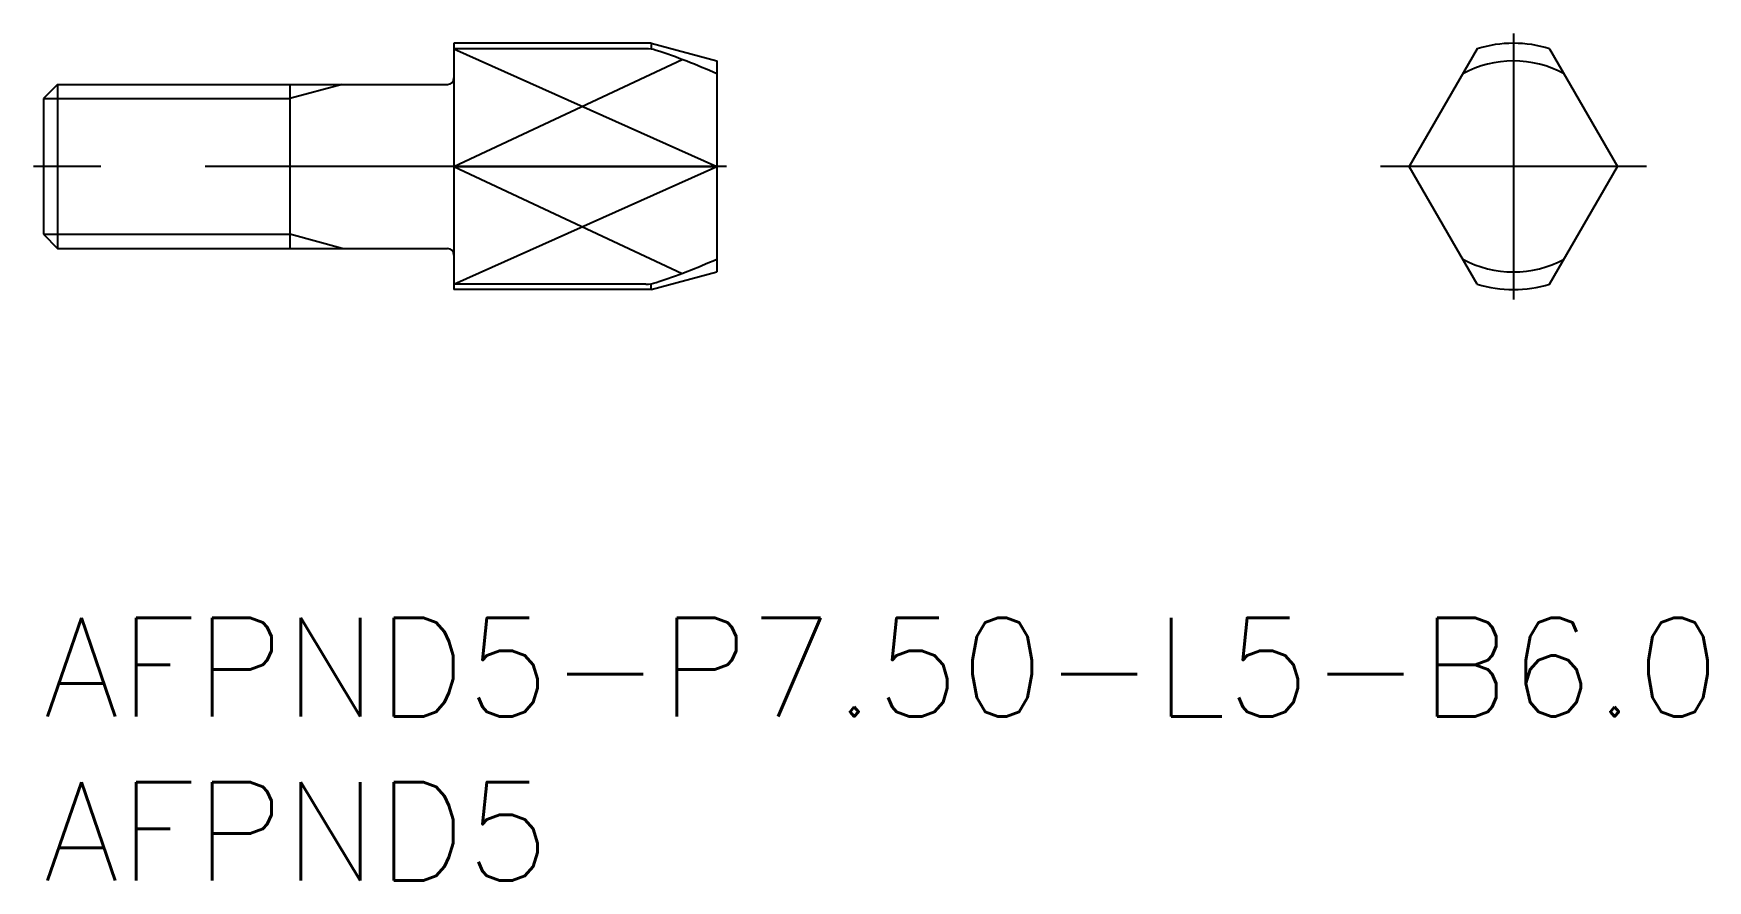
# Model space of a CAD drawing. Extents: x -0.3 to 50.7, y -8 to 17.8.
import ezdxf

# ---------------------------------------------------------------- set-up
doc = ezdxf.new("R2010")
doc.units = 0
doc.header["$LTSCALE"] = 0.5
doc.linetypes.add('CENTER', pattern=[50.8, 31.75, -6.35, 6.35, -6.35])
for name, color, linetype in [('MSM_CENTER', 1, 'CENTER'), ('MSM_CONTINUOUS', 7, 'CONTINUOUS'), ('MSM_NARROW', 5, 'CONTINUOUS'), ('MSM_PART_NUMBER', 7, 'CONTINUOUS')]:
    doc.layers.add(name, color=color, linetype=linetype)
doc.styles.get("Standard").update_dxf_attribs({"font": 'txt.shx', "height": 1, "bigfont": 'bigfont.shx'})

# ---------------------------------------------------------------- blocks, each defined once
blk = doc.blocks.new('*U4')
at = {"layer": 'MSM_PART_NUMBER'}
blk.add_text('AFPND5-P7.50-L5-B6.0', height=3, dxfattribs=at).set_placement((0, -3))
blk = doc.blocks.new('*U5')
at = {"layer": 'MSM_PART_NUMBER'}
blk.add_text('AFPND5', height=3, dxfattribs=at).set_placement((0, -8))

msp = doc.modelspace()

# ---------------------------------------------------------------- linework, layer by layer
at = {"layer": 'MSM_CENTER'}
for p, q in [((44.75, 17.8), (44.75, 9.7)), ((20.8, 13.75), (-0.3, 13.75)), ((48.8, 13.75), (40.7, 13.75))]:
    msp.add_line(p, q, dxfattribs=at)
at = {"layer": 'MSM_CONTINUOUS'}
for p, q in [((18.5, 17.5), (12.5, 17.5)), ((12.5, 17.5), (12.5, 10)), ((18.343, 17.335), (12.5, 17.335)), ((18.5, 17.5), (20.5, 16.964)), ((43.65, 17.335), (41.58, 13.75)), ((45.85, 17.335), (47.92, 13.75)), ((20.5, 16.964), (20.5, 10.536)), ((0.433, 16.25), (0, 15.817)), ((0, 15.817), (0, 11.683)), ((0.433, 16.25), (0.433, 11.25)), ((0.433, 16.25), (12.3, 16.25)), ((7.5, 16.25), (7.5, 11.25)), ((12.5, 13.75), (20.5, 13.75)), ((43.65, 10.165), (41.58, 13.75)), ((45.85, 10.165), (47.92, 13.75)), ((0, 11.683), (0.433, 11.25)), ((0.433, 11.25), (12.3, 11.25)), ((18.5, 10), (20.5, 10.536)), ((18.343, 10.165), (12.5, 10.165)), ((18.5, 10), (12.5, 10))]:
    msp.add_line(p, q, dxfattribs=at)
for centre, radius, start, end in [((18.343, 16.335), 1, 71.9388, 90), ((44.75, 13.75), 3.75, 72.9424, 107.0576), ((13.008, -0.026), 18.209, 65.7045, 71.9388), ((44.75, 13.75), 3.214, 61.3401, 118.6599), ((12.3, 16.45), 0.2, 270, 0), ((12.3, 11.05), 0.2, 0, 90), ((13.008, 27.526), 18.209, 288.0612, 294.2955), ((44.75, 13.75), 3.214, 241.3401, 298.6599), ((18.343, 11.165), 1, 270, 288.0612), ((44.75, 13.75), 3.75, 252.9424, 287.0576)]:
    msp.add_arc(centre, radius, start, end, dxfattribs=at)
at = {"layer": 'MSM_NARROW'}
for p, q in [((12.5, 17.335), (20.5, 13.75)), ((18.5, 17.463), (18.5, 17.355)), ((12.5, 13.75), (19.447, 17.006)), ((0, 15.817), (7.5, 15.817)), ((9.1, 16.25), (7.5, 15.817)), ((12.5, 10.165), (20.5, 13.75)), ((12.5, 13.75), (19.447, 10.494)), ((0, 11.683), (7.5, 11.683)), ((9.1, 11.25), (7.5, 11.683)), ((18.5, 10.037), (18.5, 10.145))]:
    msp.add_line(p, q, dxfattribs=at)

# ---------------------------------------------------------------- block references
at = {"layer": 'MSM_CONTINUOUS'}
for name in ['*U4', '*U5']:
    msp.add_blockref(name, (0, 0), dxfattribs=at)

doc.saveas('drawing.dxf')
